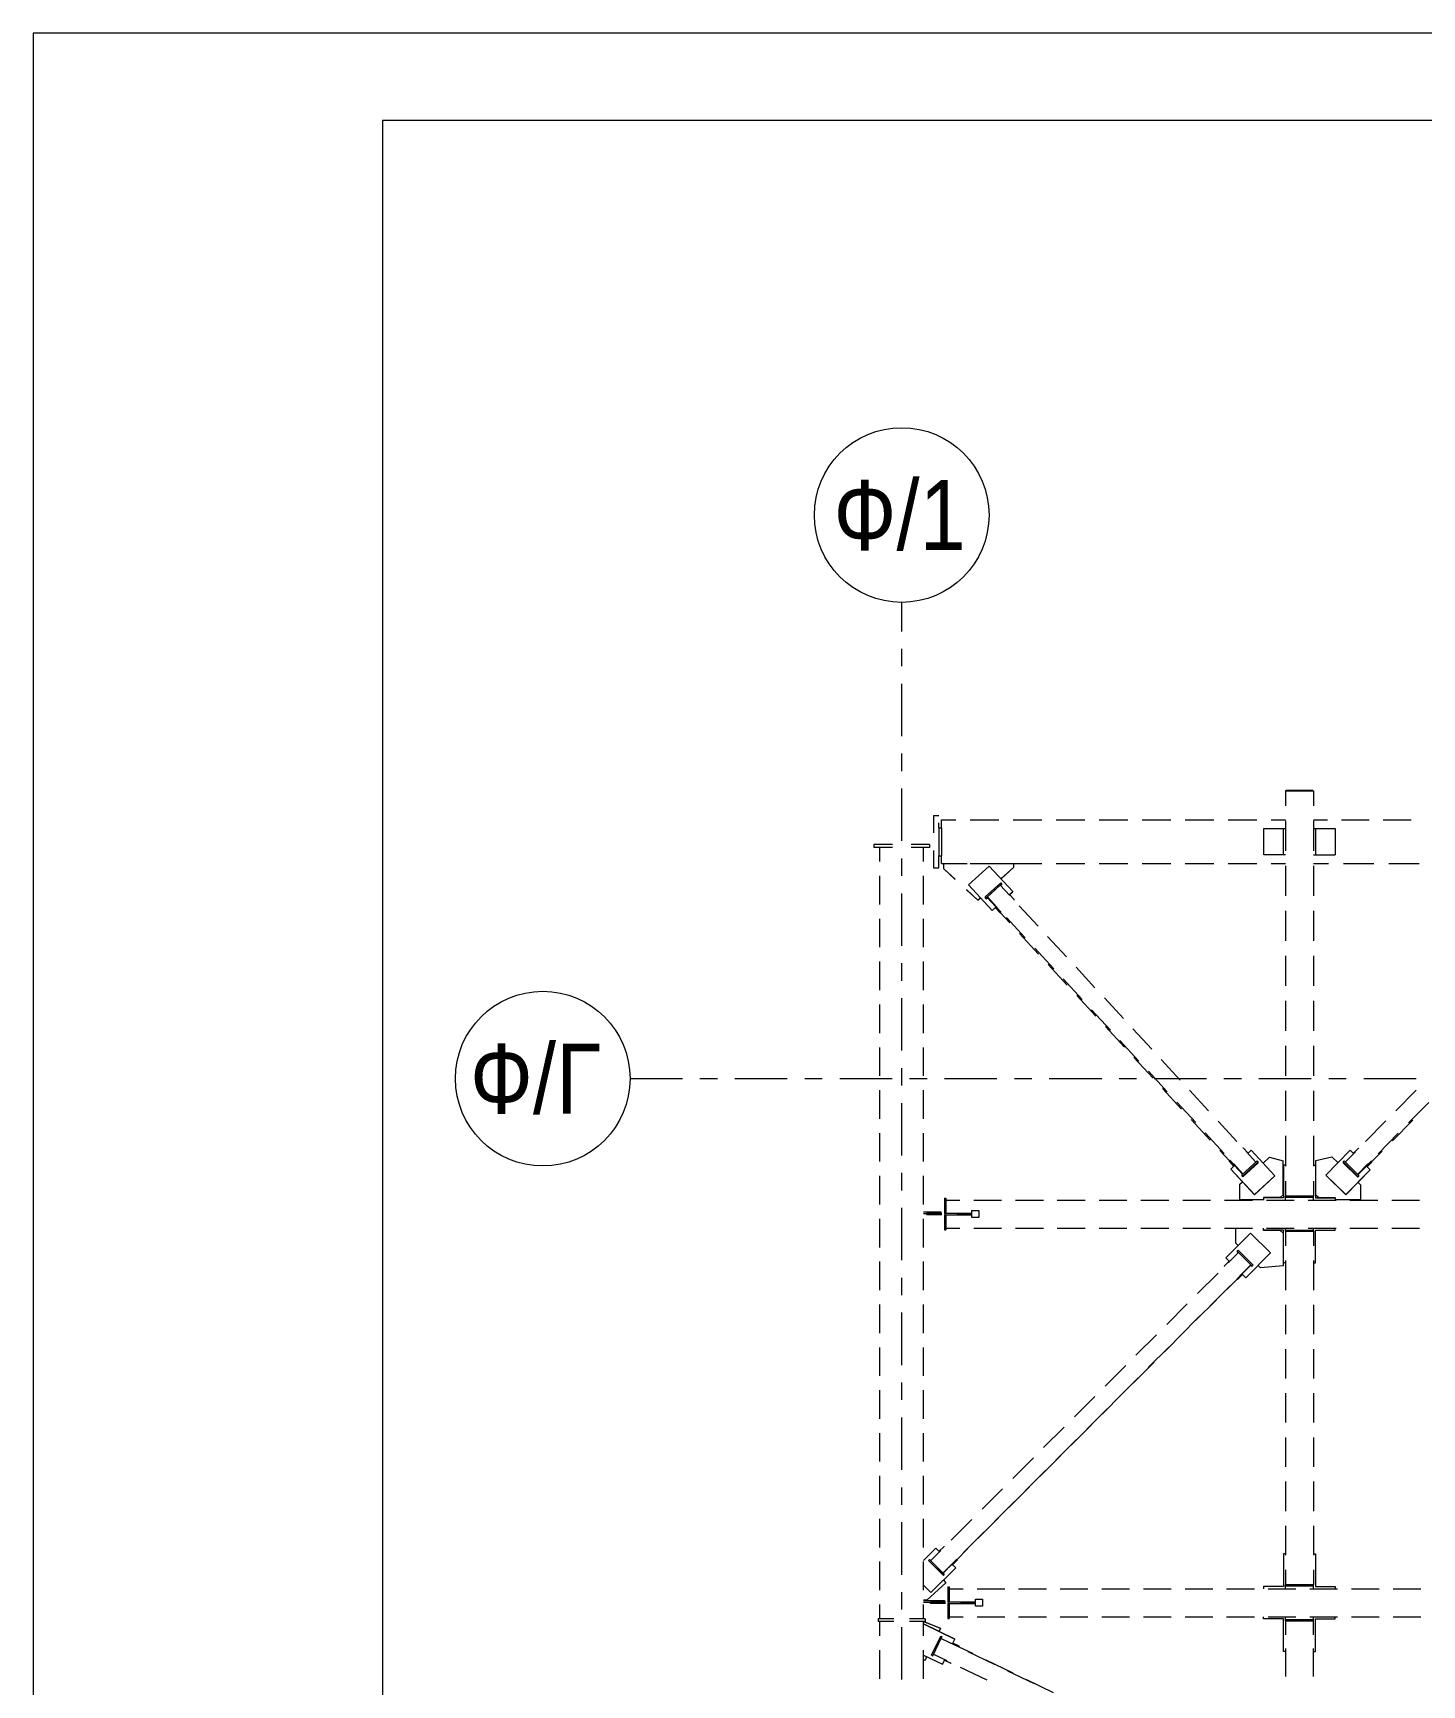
# Model space of a CAD drawing. Header units: millimetres. Extents: x -50 to 544, y -173 to 247.
# Drawn here: x -49.7 to 29.8, y 152.3 to 246.9 of the extents above; entities that cross this region are included whole.
import ezdxf

# ---------------------------------------------------------------- set-up
doc = ezdxf.new("R2010")
doc.units = ezdxf.units.MM
doc.linetypes.add('XKITLINE00', pattern=[0])
doc.linetypes.add('XKITLINE03', pattern=[6, 3, -1, 1, -1])
for name, color, linetype, lineweight in [('DrawingSheet', 5, 'Continuous', 0), ('Part', 2, 'Continuous', 0), ('S-GRID', 1, 'Continuous', 0)]:
    doc.layers.add(name, color=color, linetype=linetype, lineweight=lineweight)
doc.styles.add('GOST type A', font='ARIAL.TTF')

msp = doc.modelspace()

# ---------------------------------------------------------------- linework, layer by layer
at = {"layer": 'DrawingSheet', "linetype": 'XKITLINE00', "lineweight": 0}
for p, q in [((544.265, 246.854), (-49.735, 246.854)), ((-49.735, 246.854), (-49.735, -173.146)), ((539.265, 241.854), (-29.735, 241.854)), ((-29.735, 241.854), (-29.735, -168.146))]:
    msp.add_line(p, q, dxfattribs=at)
at = {"layer": 'Part', "linetype": 'XKITLINE00', "lineweight": 0}
for p, q in [((21.975, 203.471), (23.575, 203.471)), ((21.975, 203.471), (21.975, 202.612)), ((22.015, 203.483), (22.017, 203.51)), ((22.015, 203.471), (22.015, 203.483)), ((22.017, 203.51), (23.537, 203.51)), ((22.017, 203.471), (22.017, 203.51)), ((23.537, 203.471), (23.537, 203.51)), ((23.575, 203.471), (23.575, 202.612)), ((1.82, 202.061), (1.82, 201.061)), ((1.82, 202.061), (2.12, 202.061)), ((2.12, 201.361), (2.12, 201.649)), ((2.28, 201.811), (3.101, 201.811)), ((2.28, 201.361), (2.28, 201.811)), ((3.921, 201.811), (5.563, 201.811)), ((6.383, 201.811), (8.024, 201.811)), ((8.845, 201.811), (10.486, 201.811)), ((11.307, 201.811), (12.948, 201.811)), ((13.769, 201.811), (15.41, 201.811)), ((16.231, 201.811), (17.872, 201.811)), ((18.693, 201.811), (20.334, 201.811)), ((21.154, 201.811), (21.975, 201.811)), ((21.975, 201.753), (21.975, 200.035)), ((23.575, 201.811), (24.374, 201.811)), ((23.575, 201.753), (23.575, 200.035)), ((25.172, 201.811), (26.769, 201.811)), ((27.568, 201.811), (29.165, 201.811)), ((2.12, 201.361), (2.12, 199.761)), ((2.12, 201.361), (2.28, 201.361)), ((2.28, 201.361), (2.28, 199.761)), ((20.725, 199.811), (20.725, 201.311)), ((20.725, 201.311), (21.975, 201.311)), ((21.855, 199.811), (21.855, 201.311)), ((23.575, 201.311), (23.695, 201.311)), ((23.695, 201.311), (23.695, 199.811)), ((23.695, 201.311), (24.825, 201.311)), ((24.825, 201.311), (24.825, 199.811)), ((-0.533, 200.4), (-1.6, 200.4)), ((-1.6, 200.4), (-1.6, 200.24)), ((-0.533, 200.24), (-1.6, 200.24)), ((-1.25, 199.422), (-1.25, 200.24)), ((1.6, 200.4), (0.533, 200.4)), ((1.6, 200.24), (0.533, 200.24)), ((1.25, 199.422), (1.25, 200.24)), ((1.6, 200.4), (1.6, 200.24)), ((1.82, 200.061), (1.82, 199.061)), ((2.12, 199.761), (2.28, 199.761)), ((2.12, 199.061), (2.12, 199.761)), ((2.28, 199.311), (2.28, 199.761)), ((21.975, 199.811), (20.725, 199.811)), ((23.575, 199.811), (23.695, 199.811)), ((23.695, 199.811), (24.825, 199.811)), ((-1.25, 196.969), (-1.25, 198.604)), ((1.25, 196.969), (1.25, 198.604)), ((1.82, 199.061), (2.12, 199.061)), ((2.28, 199.311), (3.101, 199.311)), ((2.42, 199.014), (2.42, 199.309)), ((2.42, 199.309), (3.752, 199.309)), ((2.42, 199.007), (2.42, 199.014)), ((3.064, 198.416), (2.42, 199.014)), ((2.42, 199.007), (3.064, 198.408)), ((3.74, 199.309), (3.74, 199.311)), ((3.82, 199.309), (3.82, 199.311)), ((5.002, 199.171), (3.824, 198.094)), ((3.921, 199.311), (5.562, 199.311)), ((6.355, 197.705), (5.002, 199.171)), ((5.083, 199.309), (6.415, 199.309)), ((5.682, 198.434), (6.415, 199.104)), ((5.686, 198.43), (6.415, 199.096)), ((6.383, 199.311), (8.024, 199.311)), ((6.415, 199.104), (6.415, 199.309)), ((6.415, 199.096), (6.415, 199.104)), ((8.845, 199.311), (10.486, 199.311)), ((11.307, 199.311), (12.948, 199.311)), ((13.769, 199.311), (15.41, 199.311)), ((16.231, 199.311), (17.872, 199.311)), ((18.692, 199.311), (20.334, 199.311)), ((21.154, 199.311), (21.975, 199.311)), ((21.975, 199.176), (21.975, 197.458)), ((23.575, 199.311), (24.438, 199.311)), ((23.575, 199.176), (23.575, 197.458)), ((25.302, 199.311), (27.029, 199.311)), ((27.893, 199.311), (29.62, 199.311)), ((4.353, 197.218), (3.709, 197.817)), ((3.709, 197.809), (4.353, 197.211)), ((5.177, 196.627), (3.824, 198.094)), ((3.824, 198.094), (3.824, 198.086)), ((5.177, 196.62), (3.824, 198.086)), ((4.783, 197.402), (5.667, 198.21)), ((4.837, 197.343), (5.721, 198.151)), ((4.911, 197.401), (5.647, 198.075)), ((5.647, 198.075), (6.189, 197.487)), ((5.667, 198.21), (5.721, 198.151)), ((5.669, 198.051), (5.721, 198.098)), ((5.721, 198.151), (5.721, 198.098)), ((6.171, 197.537), (6.355, 197.705)), ((6.175, 197.533), (6.355, 197.697)), ((6.355, 197.697), (6.355, 197.705)), ((4.353, 197.218), (4.5, 197.353)), ((4.353, 197.211), (4.504, 197.349)), ((4.353, 197.211), (4.353, 197.218)), ((4.783, 197.402), (4.783, 197.349)), ((4.783, 197.402), (4.837, 197.343)), ((4.783, 197.349), (4.837, 197.29)), ((4.837, 197.29), (4.911, 197.358)), ((4.837, 197.29), (4.837, 197.343)), ((4.911, 197.358), (4.911, 197.401)), ((4.911, 197.401), (5.452, 196.814)), ((5.391, 196.838), (4.911, 197.358)), ((5.177, 196.627), (5.368, 196.803)), ((5.177, 196.62), (5.368, 196.795)), ((5.368, 196.818), (5.398, 196.845)), ((5.368, 196.818), (5.639, 196.525)), ((5.368, 196.78), (5.368, 196.818)), ((5.368, 196.78), (5.639, 196.486)), ((5.668, 196.551), (5.398, 196.845)), ((6.148, 197.531), (6.164, 197.545)), ((6.434, 197.252), (6.164, 197.545)), ((6.419, 197.238), (6.434, 197.252)), ((6.434, 197.222), (6.434, 197.252)), ((6.731, 196.9), (7.815, 195.726)), ((-1.25, 194.516), (-1.25, 196.151)), ((1.25, 194.516), (1.25, 196.151)), ((5.177, 196.62), (5.177, 196.627)), ((5.639, 196.525), (5.668, 196.551)), ((5.639, 196.486), (5.639, 196.525)), ((5.639, 196.486), (5.668, 196.513)), ((6.2, 195.909), (5.654, 196.5)), ((5.668, 196.513), (5.668, 196.551)), ((5.994, 196.227), (7.078, 195.052)), ((21.975, 196.599), (21.975, 194.882)), ((23.575, 196.599), (23.575, 194.882)), ((7.838, 194.134), (6.746, 195.317)), ((8.356, 195.139), (9.44, 193.965)), ((7.62, 194.465), (8.704, 193.291)), ((21.975, 194.023), (21.975, 192.305)), ((23.575, 194.023), (23.575, 192.305)), ((-1.25, 192.062), (-1.25, 193.698)), ((1.25, 192.062), (1.25, 193.698)), ((9.476, 192.359), (8.384, 193.542)), ((9.982, 193.377), (11.066, 192.203)), ((9.246, 192.704), (10.329, 191.53)), ((-1.25, 189.609), (-1.25, 191.244)), ((1.25, 189.609), (1.25, 191.244)), ((11.114, 190.584), (10.022, 191.767)), ((11.608, 191.616), (12.691, 190.442)), ((21.975, 191.446), (21.975, 189.728)), ((23.575, 191.446), (23.575, 189.728)), ((10.871, 190.943), (11.955, 189.768)), ((12.753, 188.809), (11.66, 189.992)), ((12.497, 189.181), (13.581, 188.007)), ((13.233, 189.855), (14.317, 188.68)), ((-1.25, 187.156), (-1.25, 188.791)), ((1.25, 187.156), (1.25, 188.791)), ((14.391, 187.034), (13.299, 188.217)), ((21.975, 188.869), (21.974, 187.152)), ((23.575, 188.869), (23.574, 187.152)), ((14.123, 187.42), (15.206, 186.245)), ((14.859, 188.093), (15.943, 186.919)), ((-1.25, 184.702), (-1.25, 186.338)), ((1.25, 184.702), (1.25, 186.338)), ((16.029, 185.259), (14.937, 186.442)), ((16.485, 186.332), (17.568, 185.158)), ((21.974, 186.293), (21.974, 184.575)), ((23.574, 186.293), (23.574, 184.575)), ((28.299, 185.163), (29.458, 186.339)), ((15.748, 185.658), (16.832, 184.484)), ((29.012, 184.466), (30.172, 185.641)), ((17.667, 183.484), (16.575, 184.668)), ((18.11, 184.57), (19.194, 183.396)), ((26.559, 183.399), (27.719, 184.575)), ((28.095, 183.44), (29.268, 184.629)), ((-1.25, 182.249), (-1.25, 183.884)), ((1.25, 182.249), (1.25, 183.884)), ((17.374, 183.897), (18.458, 182.723)), ((21.974, 183.716), (21.974, 181.998)), ((23.574, 183.716), (23.574, 181.998)), ((27.273, 182.702), (28.432, 183.878)), ((18.759, 182.301), (18.213, 182.893)), ((19.554, 183.036), (19.539, 183.022)), ((19.825, 182.743), (19.554, 183.036)), ((19.736, 182.809), (20.278, 182.222)), ((19.825, 182.743), (19.81, 182.729)), ((19.817, 182.721), (20.016, 182.903)), ((19.825, 182.728), (19.825, 182.743)), ((20.016, 182.903), (21.369, 181.437)), ((23.714, 182.304), (24.628, 182.526)), ((25.685, 182.896), (24.284, 181.475)), ((24.628, 182.526), (24.981, 182.181)), ((25.4, 182.224), (25.98, 182.811)), ((25.685, 182.896), (25.877, 182.708)), ((25.871, 182.73), (26.151, 183.014)), ((25.885, 182.716), (25.871, 182.73)), ((25.871, 182.714), (25.871, 182.73)), ((26.151, 183.014), (26.165, 183)), ((26.922, 182.251), (27.508, 182.845)), ((18.788, 182.336), (18.759, 182.309)), ((18.759, 182.271), (18.759, 182.309)), ((18.759, 182.309), (19.029, 182.016)), ((19.018, 181.99), (18.759, 182.271)), ((19.059, 182.042), (18.788, 182.336)), ((18.838, 181.825), (19.059, 182.028)), ((18.838, 181.825), (18.838, 181.818)), ((18.838, 181.825), (20.191, 180.359)), ((18.838, 181.818), (20.191, 180.351)), ((18.999, 182.136), (19.541, 181.548)), ((19.059, 182.042), (19.029, 182.016)), ((19.029, 182.016), (19.029, 182)), ((19.059, 182.027), (19.059, 182.042)), ((19.52, 181.529), (19.059, 182.028)), ((20.356, 182.294), (19.472, 181.485)), ((20.41, 182.235), (19.527, 181.427)), ((20.41, 182.182), (19.527, 181.373)), ((20.41, 182.235), (20.356, 182.294)), ((20.41, 182.182), (20.41, 182.235)), ((20.697, 182.166), (21.061, 182.499)), ((21.061, 182.499), (21.834, 182.287)), ((21.834, 180.351), (21.834, 182.287)), ((21.974, 182.049), (21.854, 182.049)), ((21.854, 182.049), (21.854, 180.169)), ((23.574, 182.049), (23.694, 182.049)), ((23.694, 182.049), (23.694, 180.169)), ((23.714, 180.356), (23.714, 182.304)), ((25.268, 182.241), (25.324, 182.298)), ((26.124, 181.404), (25.268, 182.241)), ((25.268, 182.241), (25.268, 182.188)), ((25.268, 182.188), (26.124, 181.351)), ((26.18, 181.461), (25.324, 182.298)), ((25.426, 180.359), (26.827, 181.78)), ((25.426, 180.351), (26.827, 181.772)), ((26.113, 181.526), (26.693, 182.114)), ((26.135, 181.505), (26.613, 181.99)), ((26.613, 182.004), (26.893, 182.288)), ((26.642, 181.976), (26.613, 182.004)), ((26.613, 181.989), (26.613, 182.004)), ((26.613, 181.989), (26.827, 181.78)), ((26.922, 182.261), (26.642, 181.976)), ((26.642, 181.961), (26.642, 181.976)), ((26.653, 181.95), (26.922, 182.222)), ((26.827, 181.78), (26.827, 181.772)), ((26.893, 182.288), (26.922, 182.261)), ((26.922, 182.222), (26.922, 182.261)), ((-1.25, 179.796), (-1.25, 181.431)), ((1.25, 179.796), (1.25, 181.431)), ((19.367, 180.95), (19.515, 181.085)), ((19.367, 180.057), (19.367, 180.95)), ((19.527, 181.427), (19.472, 181.485)), ((19.472, 181.485), (19.472, 181.432)), ((19.527, 181.373), (19.472, 181.432)), ((19.527, 181.427), (19.527, 181.373)), ((20.191, 180.359), (21.369, 181.437)), ((21.369, 181.429), (20.191, 180.351)), ((21.369, 181.437), (21.369, 181.429)), ((21.974, 181.139), (21.974, 180.28)), ((23.574, 181.139), (23.574, 180.28)), ((24.284, 181.475), (25.426, 180.359)), ((24.284, 181.467), (24.284, 181.475)), ((25.426, 180.351), (24.284, 181.467)), ((26.124, 181.404), (26.18, 181.461)), ((26.124, 181.351), (26.18, 181.408)), ((26.124, 181.351), (26.124, 181.404)), ((26.127, 181.062), (26.269, 180.922)), ((26.18, 181.408), (26.18, 181.461)), ((26.269, 180.922), (26.269, 180.057)), ((2.445, 180.149), (2.445, 179.289)), ((2.445, 180.149), (2.525, 180.149)), ((2.525, 180.149), (2.525, 179.289)), ((2.525, 180.049), (3.323, 180.049)), ((4.121, 180.049), (5.717, 180.049)), ((6.515, 180.049), (8.111, 180.049)), ((8.909, 180.049), (10.504, 180.049)), ((11.302, 180.049), (12.898, 180.049)), ((13.696, 180.049), (15.292, 180.049)), ((16.09, 180.049), (17.686, 180.049)), ((18.484, 180.049), (20.08, 180.049)), ((19.367, 180.049), (19.367, 180.057)), ((20.724, 180.057), (19.367, 180.057)), ((20.191, 180.351), (20.191, 180.359)), ((21.674, 180.191), (20.724, 180.191)), ((20.724, 180.191), (20.724, 180.169)), ((20.724, 180.189), (21.674, 180.189)), ((21.854, 180.169), (20.724, 180.169)), ((20.724, 180.169), (20.724, 180.049)), ((20.878, 180.049), (22.474, 180.049)), ((21.834, 180.351), (21.674, 180.191)), ((21.834, 180.348), (21.674, 180.189)), ((21.674, 180.189), (21.674, 180.191)), ((21.834, 180.348), (21.834, 180.351)), ((21.974, 180.289), (23.562, 180.289)), ((21.974, 180.049), (21.974, 180.28)), ((22.014, 180.288), (22.014, 180.221)), ((22.014, 180.288), (23.534, 180.288)), ((22.014, 180.248), (23.534, 180.248)), ((22.014, 180.221), (23.534, 180.221)), ((23.271, 180.049), (24.867, 180.049)), ((23.534, 180.221), (23.534, 180.288)), ((23.574, 180.049), (23.574, 180.28)), ((23.694, 180.169), (24.824, 180.169)), ((23.714, 180.343), (23.714, 180.356)), ((23.714, 180.356), (23.874, 180.196)), ((23.714, 180.343), (23.874, 180.183)), ((23.874, 180.183), (23.874, 180.196)), ((23.874, 180.196), (24.824, 180.196)), ((23.874, 180.183), (24.824, 180.183)), ((24.824, 180.169), (24.824, 180.196)), ((24.824, 180.169), (24.824, 180.049)), ((26.269, 180.057), (24.824, 180.057)), ((25.426, 180.359), (25.426, 180.351)), ((25.665, 180.049), (27.261, 180.049)), ((26.269, 180.049), (26.269, 180.057)), ((28.059, 180.049), (29.655, 180.049)), ((-1.25, 177.342), (-1.25, 178.978)), ((1.25, 179.369), (2.245, 179.369)), ((1.25, 179.289), (1.445, 179.289)), ((1.25, 177.342), (1.25, 178.978)), ((2.305, 179.289), (1.445, 179.289)), ((1.445, 179.209), (1.445, 179.289)), ((2.305, 179.209), (1.445, 179.209)), ((2.245, 179.369), (2.245, 179.289)), ((2.445, 179.289), (2.525, 179.289)), ((2.445, 179.209), (2.445, 178.349)), ((2.445, 179.209), (2.525, 179.209)), ((2.525, 179.299), (4.025, 179.299)), ((2.525, 179.209), (2.525, 178.349)), ((2.525, 179.199), (4.025, 179.199)), ((4.025, 179.289), (3.165, 179.289)), ((4.025, 179.209), (3.165, 179.209)), ((4.025, 179.449), (4.425, 179.449)), ((4.025, 179.289), (4.025, 179.449)), ((4.025, 179.209), (4.025, 179.289)), ((4.025, 179.049), (4.025, 179.209)), ((4.425, 179.049), (4.025, 179.049)), ((4.425, 179.449), (4.425, 179.049)), ((2.445, 178.349), (2.525, 178.349)), ((2.525, 178.449), (3.323, 178.449)), ((4.121, 178.449), (5.717, 178.449)), ((6.515, 178.449), (8.111, 178.449)), ((8.909, 178.449), (10.504, 178.449)), ((11.302, 178.449), (12.898, 178.449)), ((13.696, 178.449), (15.292, 178.449)), ((16.09, 178.449), (17.686, 178.449)), ((18.484, 178.449), (20.08, 178.449)), ((18.564, 176.737), (19.978, 178.151)), ((19.129, 177.584), (19.129, 178.449)), ((21.109, 177.02), (19.978, 178.151)), ((20.724, 178.329), (20.724, 178.449)), ((20.724, 178.309), (20.724, 178.329)), ((21.854, 178.329), (20.724, 178.329)), ((21.674, 178.313), (20.724, 178.313)), ((21.674, 178.309), (20.724, 178.309)), ((20.878, 178.449), (22.474, 178.449)), ((21.674, 178.313), (21.674, 178.309)), ((21.834, 178.152), (21.674, 178.313)), ((21.834, 178.148), (21.674, 178.309)), ((21.834, 178.152), (21.834, 178.148)), ((21.834, 178.148), (21.834, 176.284)), ((21.854, 176.449), (21.854, 178.329)), ((21.974, 178.267), (21.974, 178.449)), ((21.974, 178.267), (23.574, 178.267)), ((21.974, 178.267), (21.974, 177.424)), ((23.534, 178.307), (22.014, 178.307)), ((22.014, 178.307), (22.014, 178.267)), ((23.271, 178.449), (24.867, 178.449)), ((23.534, 178.267), (23.534, 178.307)), ((23.574, 178.267), (23.574, 178.449)), ((23.574, 178.267), (23.574, 177.424)), ((23.694, 176.449), (23.694, 178.329)), ((23.694, 178.329), (24.824, 178.329)), ((24.824, 178.329), (24.824, 178.449)), ((25.665, 178.449), (27.261, 178.449)), ((28.059, 178.449), (29.655, 178.449)), ((18.698, 176.454), (19.285, 177.042)), ((19.129, 177.582), (19.129, 177.584)), ((19.129, 177.584), (19.27, 177.443)), ((19.129, 177.582), (19.269, 177.443)), ((19.271, 177.171), (19.214, 177.114)), ((19.214, 177.114), (20.063, 176.266)), ((19.214, 177.105), (19.214, 177.114)), ((19.214, 177.105), (19.281, 177.038)), ((19.271, 177.171), (20.12, 176.323)), ((19.992, 176.335), (19.285, 177.042)), ((19.696, 175.606), (21.109, 177.02)), ((19.696, 175.604), (21.109, 177.019)), ((21.109, 177.019), (21.109, 177.02)), ((-1.25, 174.889), (-1.25, 176.524)), ((1.25, 174.889), (1.25, 176.524)), ((18.748, 176.556), (18.465, 176.273)), ((18.465, 176.273), (18.465, 176.266)), ((18.465, 176.273), (18.491, 176.247)), ((18.465, 176.266), (18.487, 176.244)), ((18.564, 176.737), (18.746, 176.554)), ((18.564, 176.735), (18.564, 176.737)), ((18.564, 176.735), (18.746, 176.554)), ((18.748, 176.556), (18.773, 176.53)), ((19.405, 175.747), (19.992, 176.335)), ((19.485, 175.819), (19.992, 176.327)), ((19.992, 176.327), (19.992, 176.335)), ((19.992, 176.327), (20.063, 176.256)), ((20.063, 176.266), (20.12, 176.323)), ((20.063, 176.256), (20.12, 176.313)), ((20.063, 176.266), (20.063, 176.256)), ((20.12, 176.323), (20.12, 176.313)), ((20.402, 176.312), (20.544, 176.17)), ((20.402, 176.311), (20.544, 176.169)), ((21.834, 176.284), (20.544, 176.17)), ((21.834, 176.282), (20.544, 176.169)), ((20.544, 176.169), (20.544, 176.17)), ((21.834, 176.284), (21.834, 176.282)), ((21.974, 176.449), (21.854, 176.449)), ((21.974, 176.581), (21.974, 174.895)), ((23.574, 176.581), (23.574, 174.895)), ((23.574, 176.449), (23.694, 176.449)), ((16.935, 174.691), (18.11, 175.866)), ((17.643, 173.984), (18.818, 175.16)), ((18.609, 174.934), (19.203, 175.528)), ((19.483, 175.821), (19.201, 175.538)), ((19.201, 175.538), (19.201, 175.531)), ((19.201, 175.538), (19.229, 175.51)), ((19.201, 175.531), (19.229, 175.503)), ((19.229, 175.51), (19.512, 175.792)), ((19.512, 175.785), (19.229, 175.503)), ((19.229, 175.503), (19.229, 175.51)), ((19.483, 175.821), (19.512, 175.792)), ((19.512, 175.792), (19.512, 175.785)), ((19.512, 175.79), (19.696, 175.606)), ((19.512, 175.788), (19.696, 175.604)), ((19.696, 175.604), (19.696, 175.606)), ((-1.25, 172.436), (-1.25, 174.071)), ((1.25, 172.436), (1.25, 174.071)), ((15.173, 172.928), (16.348, 174.103)), ((16.828, 173.151), (18.015, 174.34)), ((21.974, 174.051), (21.974, 172.365)), ((23.574, 174.051), (23.574, 172.365)), ((15.881, 172.221), (17.055, 173.396)), ((13.411, 171.164), (14.586, 172.34)), ((15.046, 171.368), (16.234, 172.557)), ((-1.25, 169.982), (-1.25, 171.618)), ((1.25, 169.982), (1.25, 171.618)), ((14.118, 170.458), (15.293, 171.633)), ((21.974, 171.522), (21.974, 169.836)), ((23.574, 171.522), (23.574, 169.836)), ((11.649, 169.401), (12.824, 170.577)), ((13.264, 169.585), (14.452, 170.774)), ((12.356, 168.694), (13.531, 169.87)), ((-1.25, 167.529), (-1.25, 169.164)), ((1.25, 167.529), (1.25, 169.164)), ((9.887, 167.638), (11.061, 168.813)), ((11.482, 167.802), (12.67, 168.991)), ((21.974, 168.992), (21.974, 167.306)), ((23.574, 168.992), (23.574, 167.306)), ((10.594, 166.931), (11.769, 168.107)), ((-1.25, 165.076), (-1.25, 166.711)), ((1.25, 165.076), (1.25, 166.711)), ((8.124, 165.875), (9.299, 167.05)), ((9.7, 166.02), (10.888, 167.208)), ((21.974, 166.463), (21.974, 164.777)), ((23.574, 166.463), (23.574, 164.777)), ((8.832, 165.168), (10.007, 166.343)), ((6.362, 164.111), (7.537, 165.287)), ((7.069, 163.405), (8.244, 164.58)), ((7.919, 164.237), (9.106, 165.425)), ((-1.25, 162.622), (-1.25, 164.258)), ((1.25, 162.622), (1.25, 164.258)), ((6.137, 162.454), (7.325, 163.642)), ((21.974, 163.933), (21.974, 162.247)), ((23.574, 163.933), (23.574, 162.247)), ((4.6, 162.348), (5.775, 163.524)), ((5.307, 161.641), (6.482, 162.817)), ((-1.25, 160.169), (-1.25, 161.804)), ((1.25, 160.169), (1.25, 161.804)), ((2.838, 160.585), (4.012, 161.76)), ((4.355, 160.671), (5.543, 161.86)), ((3.545, 159.878), (4.72, 161.054)), ((21.974, 161.404), (21.973, 159.718)), ((23.574, 161.404), (23.573, 159.718)), ((1.25, 159.412), (1.959, 160.122)), ((1.663, 159.409), (2.25, 159.997)), ((1.959, 160.122), (2.167, 159.914)), ((2.143, 159.941), (2.425, 160.223)), ((2.168, 159.915), (2.143, 159.941)), ((2.143, 159.938), (2.143, 159.941)), ((2.425, 160.223), (2.451, 160.198)), ((3.167, 159.482), (3.761, 160.077)), ((-1.25, 157.716), (-1.25, 159.351)), ((1.25, 159.415), (1.251, 159.414)), ((1.25, 157.716), (1.25, 159.351)), ((1.534, 159.425), (1.591, 159.481)), ((2.384, 158.576), (1.534, 159.425)), ((1.534, 159.425), (1.534, 159.415)), ((1.534, 159.415), (2.384, 158.566)), ((2.44, 158.633), (1.591, 159.481)), ((1.677, 157.576), (3.09, 158.991)), ((1.677, 157.575), (3.09, 158.989)), ((2.37, 158.703), (2.958, 159.29)), ((2.374, 158.699), (2.878, 159.203)), ((2.878, 159.206), (3.161, 159.488)), ((2.907, 159.177), (2.878, 159.206)), ((2.878, 159.203), (2.878, 159.206)), ((2.878, 159.203), (3.09, 158.991)), ((3.189, 159.46), (2.907, 159.177)), ((2.907, 159.175), (2.907, 159.177)), ((2.909, 159.172), (3.189, 159.453)), ((3.09, 158.991), (3.09, 158.989)), ((3.161, 159.488), (3.189, 159.46)), ((3.189, 159.453), (3.189, 159.46)), ((21.973, 159.8), (21.853, 159.8)), ((21.853, 159.8), (21.853, 157.92)), ((21.973, 158.874), (21.973, 158.031)), ((23.573, 159.8), (23.693, 159.8)), ((23.573, 158.874), (23.573, 158.031)), ((23.693, 159.8), (23.693, 157.92)), ((1.25, 158.003), (1.677, 157.576)), ((1.677, 157.575), (1.25, 158.001)), ((2.525, 158.141), (1.445, 157.138)), ((1.445, 157.136), (2.525, 158.139)), ((2.384, 158.576), (2.44, 158.633)), ((2.384, 158.566), (2.44, 158.623)), ((2.384, 158.566), (2.384, 158.576)), ((2.384, 158.282), (2.525, 158.141)), ((2.44, 158.623), (2.44, 158.633)), ((2.525, 158.139), (2.525, 158.141)), ((21.853, 157.92), (20.723, 157.92)), ((20.723, 157.92), (20.723, 157.8)), ((21.973, 158.04), (23.561, 158.04)), ((21.973, 157.8), (21.973, 158.031)), ((22.013, 158.039), (22.013, 157.972)), ((22.013, 158.039), (23.533, 158.039)), ((22.013, 157.999), (23.533, 157.999)), ((22.013, 157.972), (23.533, 157.972)), ((23.533, 157.972), (23.533, 158.039)), ((23.573, 157.8), (23.573, 158.031)), ((23.693, 157.92), (24.823, 157.92)), ((24.823, 157.92), (24.823, 157.8)), ((1.445, 157.138), (1.25, 157.138)), ((1.25, 157.136), (1.445, 157.136)), ((1.25, 157.12), (2.445, 157.12)), ((1.25, 157.04), (1.645, 157.04)), ((1.445, 157.136), (1.445, 157.138)), ((2.505, 157.04), (1.645, 157.04)), ((1.645, 156.96), (1.645, 157.04)), ((1.677, 157.576), (1.677, 157.575)), ((2.445, 157.12), (2.445, 157.04)), ((2.645, 157.9), (2.645, 157.04)), ((2.645, 157.9), (2.725, 157.9)), ((2.645, 157.04), (2.725, 157.04)), ((2.725, 157.9), (2.725, 157.04)), ((2.725, 157.8), (3.519, 157.8)), ((2.725, 157.05), (4.225, 157.05)), ((4.225, 157.04), (3.365, 157.04)), ((4.225, 157.2), (4.625, 157.2)), ((4.225, 157.04), (4.225, 157.2)), ((4.225, 156.96), (4.225, 157.04)), ((4.313, 157.8), (5.901, 157.8)), ((4.625, 157.2), (4.625, 156.8)), ((6.695, 157.8), (8.283, 157.8)), ((9.077, 157.8), (10.665, 157.8)), ((11.459, 157.8), (13.047, 157.8)), ((13.841, 157.8), (15.429, 157.8)), ((16.223, 157.8), (17.811, 157.8)), ((18.605, 157.8), (20.193, 157.8)), ((20.987, 157.8), (22.575, 157.8)), ((23.369, 157.8), (24.958, 157.8)), ((25.752, 157.8), (27.34, 157.8)), ((28.134, 157.8), (29.722, 157.8)), ((-0.45, 156.08), (-1.35, 156.08)), ((-1.35, 156.08), (-1.35, 155.92)), ((-1.25, 156.08), (-1.25, 156.898)), ((1.35, 156.08), (0.45, 156.08)), ((1.25, 156.08), (1.25, 156.898)), ((1.35, 156.08), (1.35, 155.92)), ((2.505, 156.96), (1.645, 156.96)), ((2.645, 156.96), (2.645, 156.1)), ((2.645, 156.96), (2.725, 156.96)), ((2.645, 156.1), (2.725, 156.1)), ((2.725, 156.96), (2.725, 156.1)), ((2.725, 156.95), (4.225, 156.95)), ((2.725, 156.2), (3.519, 156.2)), ((4.225, 156.96), (3.365, 156.96)), ((4.225, 156.8), (4.225, 156.96)), ((4.625, 156.8), (4.225, 156.8)), ((4.313, 156.2), (5.901, 156.2)), ((6.695, 156.2), (8.283, 156.2)), ((9.077, 156.2), (10.665, 156.2)), ((11.459, 156.2), (13.047, 156.2)), ((13.841, 156.2), (15.429, 156.2)), ((16.223, 156.2), (17.811, 156.2)), ((18.605, 156.2), (20.193, 156.2)), ((20.723, 156.08), (20.723, 156.2)), ((21.853, 156.08), (20.723, 156.08)), ((20.987, 156.2), (22.575, 156.2)), ((21.853, 154.2), (21.853, 156.08)), ((21.973, 155.969), (21.973, 156.2)), ((23.369, 156.2), (24.958, 156.2)), ((23.573, 155.969), (23.573, 156.2)), ((23.693, 154.2), (23.693, 156.08)), ((23.693, 156.08), (24.823, 156.08)), ((24.823, 156.08), (24.823, 156.2)), ((25.752, 156.2), (27.34, 156.2)), ((28.134, 156.2), (29.722, 156.2)), ((-0.45, 155.92), (-1.35, 155.92)), ((-1.25, 155.101), (-1.25, 155.92)), ((1.35, 155.92), (0.45, 155.92)), ((1.25, 155.101), (1.25, 155.92)), ((1.25, 155.918), (2.23, 155.533)), ((2.23, 155.531), (1.25, 155.917)), ((3.043, 154.915), (1.25, 155.784)), ((1.25, 155.783), (3.043, 154.914)), ((1.712, 154.003), (2.236, 155.083)), ((2.143, 155.351), (2.23, 155.531)), ((2.23, 155.533), (2.23, 155.531)), ((2.235, 155.073), (2.236, 155.083)), ((2.236, 155.083), (2.308, 155.048)), ((21.973, 155.988), (22.013, 155.988)), ((21.973, 155.969), (21.973, 155.169)), ((23.533, 156.028), (22.013, 156.028)), ((22.013, 156.028), (22.013, 155.961)), ((22.013, 156.001), (23.533, 156.001)), ((22.013, 155.961), (23.533, 155.961)), ((23.573, 155.96), (22.066, 155.96)), ((23.533, 155.961), (23.533, 156.028)), ((23.533, 155.988), (23.573, 155.988)), ((23.573, 155.169), (23.573, 155.969)), ((-1.25, 152.645), (-1.25, 154.282)), ((1.25, 152.645), (1.25, 154.282)), ((1.712, 153.993), (2.235, 155.073)), ((1.784, 153.958), (2.307, 155.038)), ((2.235, 155.073), (2.307, 155.038)), ((2.265, 154.949), (3.024, 154.581)), ((2.268, 154.956), (2.912, 154.644)), ((2.307, 155.038), (2.308, 155.048)), ((2.912, 154.644), (3.043, 154.914)), ((2.912, 154.641), (2.929, 154.677)), ((2.912, 154.645), (2.913, 154.645)), ((2.912, 154.644), (2.912, 154.641)), ((2.912, 154.644), (2.913, 154.643)), ((2.912, 154.641), (3.272, 154.467)), ((2.916, 154.652), (2.917, 154.651)), ((2.929, 154.677), (2.929, 154.68)), ((3.289, 154.503), (2.929, 154.677)), ((2.931, 154.683), (3.289, 154.51)), ((3.043, 154.914), (3.043, 154.915)), ((3.272, 154.467), (3.289, 154.503)), ((3.277, 154.477), (4.049, 154.102)), ((3.289, 154.51), (3.289, 154.503)), ((3.783, 154.213), (5.302, 153.477)), ((21.973, 154.2), (21.853, 154.2)), ((21.973, 154.369), (21.973, 152.77)), ((23.573, 152.77), (23.573, 154.369)), ((23.573, 154.2), (23.693, 154.2)), ((1.25, 154.005), (2.345, 153.474)), ((1.25, 153.732), (1.358, 153.732)), ((1.358, 153.732), (1.444, 153.911)), ((1.712, 154.003), (1.712, 153.993)), ((1.712, 153.993), (1.784, 153.958)), ((1.828, 154.05), (2.588, 153.682)), ((2.345, 153.474), (2.472, 153.738)), ((2.458, 153.705), (2.473, 153.737)), ((2.458, 153.708), (2.458, 153.705)), ((2.458, 153.705), (2.818, 153.531)), ((2.818, 153.531), (2.833, 153.563)), ((3.347, 153.314), (4.866, 152.577)), ((4.82, 153.728), (6.364, 152.98)), ((6.062, 153.109), (7.58, 152.373)), ((7.136, 152.606), (8.68, 151.858))]:
    msp.add_line(p, q, dxfattribs=at)
at = {"layer": 'S-GRID', "linetype": 'XKITLINE03', "lineweight": 0}
for p, q in [((0, -15.396), (0, 214.261)), ((-15.55, 187), (215.685, 187))]:
    msp.add_line(p, q, dxfattribs=at)
at = {"layer": 'S-GRID', "linetype": 'XKITLINE00', "lineweight": 0}
for centre in [(0, 219.261), (-20.55, 187)]:
    msp.add_circle(centre, 5, dxfattribs=at)

# ---------------------------------------------------------------- texts
at = {"layer": 'S-GRID', "style": 'GOST type A', "width": 0.85}
for s, p in [('Ф/1', (-3.909, 217.261)), ('Ф/Г', (-24.721, 185))]:
    msp.add_text(s, height=4, dxfattribs=at).set_placement(p)

doc.saveas('drawing.dxf')
